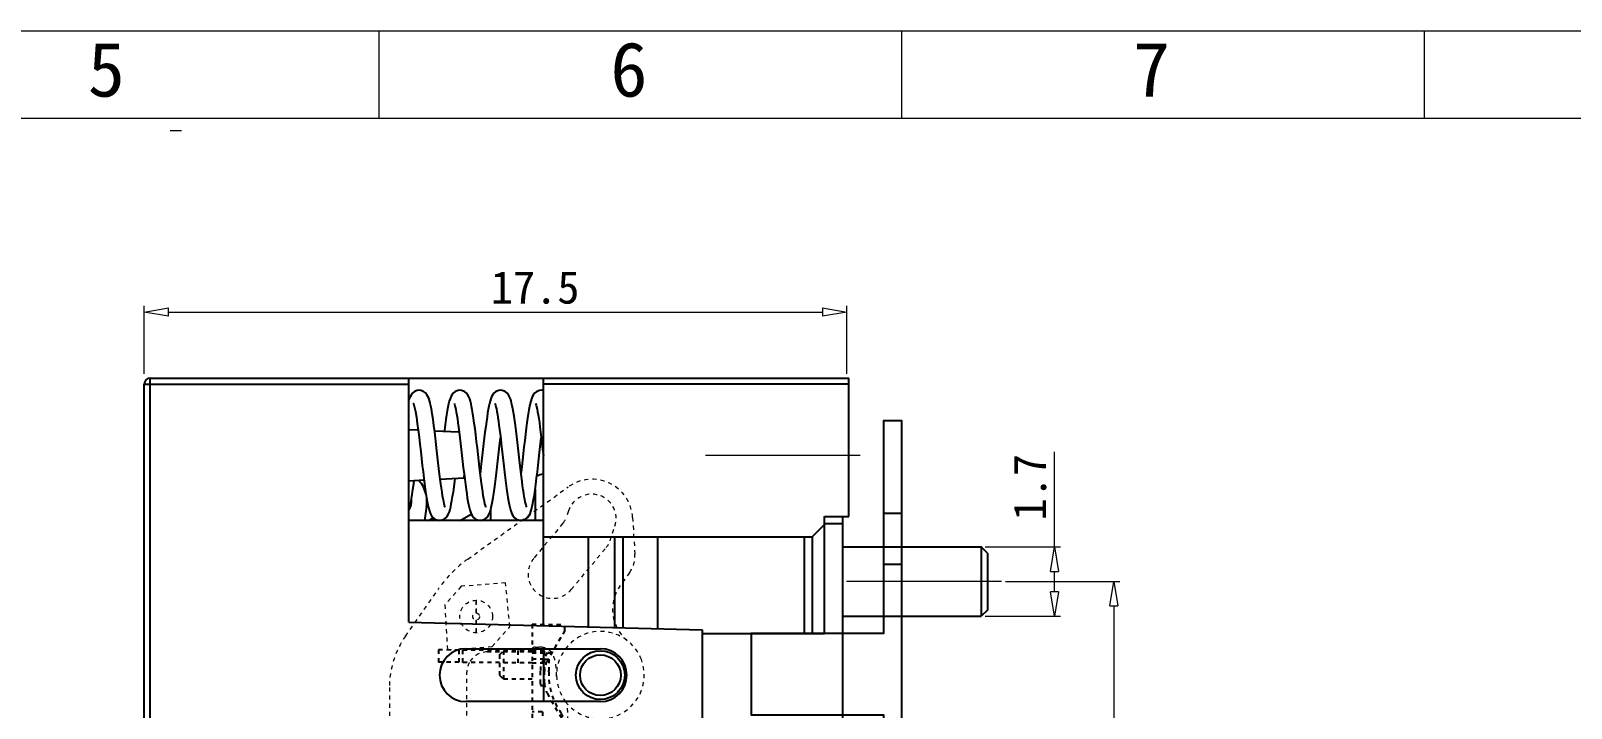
# Model space of a CAD drawing. Header units: millimetres. Extents: x -2108 to -1819, y 1464 to 1622.
# Drawn here: x -2049.92 to -2012.1, y 1605.48 to 1622.13 of the extents above; entities that cross this region are included whole.
import ezdxf

# ---------------------------------------------------------------- set-up
doc = ezdxf.new("R2010")
doc.units = ezdxf.units.MM
doc.linetypes.add('CENTER2', pattern=[28.575, 19.05, -3.175, 3.175, -3.175])
doc.linetypes.add('HIDDEN', pattern=[0.2, 0.1, -0.1])
doc.layers.add('DEFAULT_2', color=8, linetype='HIDDEN')
doc.styles.add('GB', font='', dxfattribs={"height": 4})
doc.styles.get('GB').set_extended_font_data('FangSong_GB2312')
doc.dimstyles.new('STANDARDeq', dxfattribs={"dimtxt": 1, "dimasz": 0.6, "dimexe": 0.15, "dimexo": 0.1, "dimgap": 0.2, "dimtad": 1, "dimdec": 3, "dimdsep": 46, "dimtxsty": 'Standard', "dimblk": 'CLOSEDBLANK', "dimcen": 0, "dimclrd": 190, "dimclre": 190, "dimadec": 0, "dimazin": 0, "dimtp": 0.01, "dimtm": 0.01, "dimtfac": 1, "dimtdec": 3, "dimtofl": 0, "dimtmove": 0, "dimatfit": 3, "dimldrblk": 'CLOSEDBLANK', "dimfxl": 1, "dimtolj": 1, "dimlwd": 5, "dimlwe": 5, "dimarcsym": 0})

# ---------------------------------------------------------------- blocks, each defined once
blk = doc.blocks.new('fsdfsfdsfsd')
at = {"color": 3, "linetype": 'Continuous'}
blk.add_lwpolyline([(-2708.631, 911.113), (-2708.181, 911.113), (-2708.181, 939.013), (-2708.631, 939.013), (-2708.631, 933.788), (-2711.881, 933.788), (-2711.881, 931.788), (-2708.631, 931.788), (-2708.631, 918.338), (-2711.881, 918.338), (-2711.881, 916.338), (-2708.631, 916.338)], close=True, dxfattribs=at)
for points in [[(-2708.181, 936.733), (-2708.631, 936.733)], [(-2708.181, 935.483), (-2708.631, 935.483)], [(-2708.181, 912.363), (-2708.631, 912.363)]]:
    blk.add_lwpolyline(points, dxfattribs=at)
blk = doc.blocks.new('ew4rtggggfesewrffffffffs33333333')
at = {"layer": 'DEFAULT_2', "color": 8, "linetype": 'HIDDEN'}
for p, q in [((1415.272, 1176.174), (1416.072, 1176.167)), ((1415.272, 1176.174), (1415.272, 1168.814)), ((1416.072, 1176.021), (1416.072, 1176.167)), ((1416.072, 1176.021), (1415.639, 1175.271)), ((1415.272, 1175.524), (1412.972, 1175.544)), ((1412.972, 1175.544), (1412.972, 1175.244)), ((1413.472, 1175.54), (1413.472, 1175.24)), ((1413.572, 1175.239), (1413.572, 1175.539)), ((1414.472, 1175.424), (1414.572, 1175.524)), ((1414.472, 1175.424), (1414.472, 1174.924)), ((1415.272, 1175.524), (1414.572, 1175.524)), ((1414.572, 1175.524), (1414.572, 1174.824)), ((1414.922, 1175.527), (1414.922, 1175.227)), ((1415.272, 1175.524), (1415.572, 1175.522)), ((1415.272, 1175.474), (1415.755, 1175.473)), ((1415.641, 1175.474), (1415.552, 1175.321)), ((1415.572, 1175.021), (1415.572, 1175.522)), ((1415.756, 1175.474), (1415.641, 1175.474)), ((1414.472, 1175.231), (1412.972, 1175.244)), ((1415.272, 1175.224), (1414.472, 1175.231)), ((1415.272, 1175.324), (1415.572, 1175.322)), ((1415.272, 1175.224), (1415.615, 1175.224)), ((1415.472, 1175.021), (1415.472, 1174.728)), ((1415.572, 1175.321), (1415.667, 1175.321)), ((1415.572, 1174.728), (1415.572, 1175.021)), ((1415.667, 1175.321), (1415.682, 1175.321)), ((1415.682, 1175.321), (1415.682, 1175.035)), ((1414.472, 1174.924), (1414.572, 1174.824)), ((1415.272, 1174.824), (1414.572, 1174.824)), ((1415.474, 1174.674), (1415.574, 1174.674)), ((1415.639, 1174.478), (1416.072, 1173.728)), ((1415.522, 1174.024), (1415.272, 1174.024)), ((1415.522, 1174.024), (1415.522, 1172.824)), ((1416.072, 1169.137), (1416.072, 1173.728)), ((1416.072, 1173.174), (1416.272, 1173.174)), ((1416.272, 1161.274), (1416.272, 1173.174)), ((1415.522, 1172.824), (1415.272, 1172.824)), ((1416.072, 1172.688), (1415.272, 1172.674)), ((1416.072, 1172.674), (1415.972, 1172.674)), ((1415.972, 1172.674), (1415.972, 1170.674)), ((1415.272, 1172.274), (1416.072, 1172.26)), ((1416.072, 1172.188), (1415.272, 1172.174)), ((1415.272, 1171.774), (1416.072, 1171.76)), ((1416.072, 1171.688), (1415.272, 1171.674)), ((1415.272, 1171.274), (1416.072, 1171.26)), ((1416.072, 1171.188), (1415.272, 1171.174)), ((1415.272, 1170.774), (1416.072, 1170.76)), ((1416.072, 1170.688), (1415.272, 1170.674)), ((1416.072, 1170.674), (1415.972, 1170.674)), ((1415.272, 1170.274), (1416.072, 1170.26)), ((1416.072, 1170.188), (1415.272, 1170.174)), ((1415.272, 1169.774), (1416.072, 1169.76)), ((1416.072, 1169.688), (1415.272, 1169.674)), ((1415.272, 1169.274), (1416.072, 1169.26)), ((1416.072, 1169.188), (1415.272, 1169.174)), ((1415.872, 1168.824), (1415.872, 1169.139)), ((1415.872, 1169.139), (1416.272, 1169.136)), ((1415.872, 1169.039), (1416.272, 1169.036)), ((1416.072, 1165.311), (1416.072, 1169.137)), ((1414.672, 1168.803), (1415.872, 1168.824)), ((1414.672, 1165.645), (1414.672, 1168.803)), ((1414.672, 1168.703), (1415.872, 1168.724)), ((1415.272, 1168.814), (1415.272, 1167.324)), ((1415.272, 1168.774), (1416.072, 1168.76)), ((1416.072, 1168.688), (1415.272, 1168.674)), ((1415.872, 1168.724), (1415.872, 1168.824)), ((1416.072, 1168.674), (1415.972, 1168.674)), ((1415.972, 1165.774), (1415.972, 1168.674)), ((1415.272, 1168.274), (1416.072, 1168.26)), ((1415.672, 1166.224), (1415.672, 1168.224)), ((1416.272, 1168.224), (1415.672, 1168.224)), ((1416.072, 1168.188), (1415.272, 1168.174)), ((1415.272, 1167.774), (1416.072, 1167.76)), ((1416.072, 1167.688), (1415.272, 1167.674)), ((1415.272, 1167.624), (1415.672, 1167.624)), ((1415.272, 1167.124), (1415.272, 1167.324)), ((1415.672, 1167.324), (1415.272, 1167.324)), ((1415.272, 1167.274), (1416.072, 1167.26)), ((1416.072, 1167.188), (1415.272, 1167.174)), ((1415.272, 1167.124), (1415.272, 1165.635)), ((1415.672, 1167.124), (1415.272, 1167.124)), ((1415.272, 1166.824), (1415.672, 1166.824)), ((1415.272, 1166.774), (1416.072, 1166.76)), ((1416.072, 1166.688), (1415.272, 1166.674)), ((1415.272, 1166.274), (1416.072, 1166.26)), ((1416.072, 1166.188), (1415.272, 1166.174)), ((1415.672, 1166.224), (1416.272, 1166.224)), ((1415.872, 1165.724), (1414.672, 1165.745)), ((1415.872, 1165.624), (1414.672, 1165.645)), ((1415.272, 1165.774), (1416.072, 1165.76)), ((1416.072, 1165.688), (1415.272, 1165.674)), ((1415.272, 1158.274), (1415.272, 1165.635)), ((1415.872, 1165.724), (1415.872, 1165.624)), ((1415.872, 1165.31), (1415.872, 1165.624)), ((1415.972, 1165.774), (1416.072, 1165.774)), ((1415.272, 1165.274), (1416.072, 1165.26)), ((1416.072, 1165.188), (1415.272, 1165.174)), ((1416.272, 1165.413), (1415.872, 1165.41)), ((1416.272, 1165.313), (1415.872, 1165.31)), ((1416.072, 1160.721), (1416.072, 1165.311)), ((1415.272, 1164.774), (1416.072, 1164.76)), ((1416.072, 1164.688), (1415.272, 1164.674)), ((1415.272, 1164.274), (1416.072, 1164.26)), ((1416.072, 1164.188), (1415.272, 1164.174)), ((1415.272, 1163.774), (1416.072, 1163.76)), ((1416.072, 1163.688), (1415.272, 1163.674)), ((1415.972, 1163.774), (1415.972, 1161.774)), ((1415.972, 1163.774), (1416.072, 1163.774)), ((1415.272, 1163.274), (1416.072, 1163.26)), ((1416.072, 1163.188), (1415.272, 1163.174)), ((1415.272, 1162.774), (1416.072, 1162.76)), ((1416.072, 1162.688), (1415.272, 1162.674)), ((1415.272, 1162.274), (1416.072, 1162.26)), ((1416.072, 1161.774), (1415.972, 1161.774)), ((1415.522, 1161.624), (1415.272, 1161.624)), ((1415.522, 1161.624), (1415.522, 1160.424)), ((1416.272, 1161.274), (1416.072, 1161.274)), ((1416.072, 1160.721), (1415.639, 1159.971)), ((1416.072, 1160.721), (1415.639, 1159.971)), ((1415.522, 1160.424), (1415.272, 1160.424)), ((1414.472, 1159.524), (1414.572, 1159.624)), ((1414.472, 1159.524), (1414.472, 1159.024)), ((1414.572, 1159.624), (1414.572, 1158.924)), ((1415.272, 1159.624), (1414.572, 1159.624)), ((1415.472, 1159.721), (1415.472, 1159.428)), ((1415.574, 1159.774), (1415.474, 1159.774)), ((1415.572, 1159.721), (1415.572, 1159.428)), ((1414.472, 1159.217), (1412.972, 1159.204)), ((1412.972, 1158.904), (1412.972, 1159.204)), ((1413.407, 1159.208), (1413.407, 1158.908)), ((1413.542, 1158.909), (1413.542, 1159.209)), ((1414.472, 1159.217), (1415.272, 1159.224)), ((1414.922, 1159.221), (1414.922, 1158.921)), ((1415.272, 1159.224), (1415.615, 1159.224)), ((1415.272, 1159.124), (1415.572, 1159.127)), ((1415.552, 1159.128), (1415.641, 1158.974)), ((1415.572, 1159.428), (1415.572, 1159.224)), ((1415.572, 1159.428), (1415.572, 1158.927)), ((1415.667, 1159.128), (1415.572, 1159.128)), ((1415.639, 1159.178), (1416.072, 1158.428)), ((1415.682, 1159.128), (1415.667, 1159.128)), ((1415.682, 1159.414), (1415.682, 1159.128)), ((1415.272, 1158.924), (1412.972, 1158.904)), ((1414.472, 1159.024), (1414.572, 1158.924)), ((1415.272, 1158.924), (1414.572, 1158.924)), ((1415.755, 1158.976), (1415.272, 1158.974)), ((1415.572, 1158.927), (1415.272, 1158.924)), ((1415.641, 1158.974), (1415.756, 1158.974)), ((1416.072, 1158.281), (1416.072, 1158.428)), ((1415.272, 1158.274), (1416.072, 1158.281))]:
    blk.add_line(p, q, dxfattribs=at)
for centre, radius, start, end in [((1416.072, 1175.021), 0.6, 150, 180), ((1416.072, 1175.021), 0.5, 150.0001, 180), ((1416.072, 1175.021), 0.5, 180, 180.0053), ((1417.272, 1174.924), 1.592, 176.9722, 215.6661), ((1415.182, 1175.035), 0.5, 356.9722, 0), ((1416.072, 1174.728), 0.6, 180, 185.1243), ((1416.072, 1174.728), 0.5, 180, 210), ((1415.572, 1173.704), 0.5, 0, 35.6661), ((1415.572, 1160.744), 0.5, 324.3339, 0), ((1417.272, 1159.524), 1.592, 144.3339, 183.0278), ((1416.072, 1159.721), 0.5, 150, 180), ((1416.072, 1159.721), 0.6, 174.8757, 180), ((1416.072, 1159.428), 0.6, 180, 210), ((1416.072, 1159.428), 0.5, 180, 210), ((1416.072, 1159.428), 0.5, 179.9946, 180), ((1415.182, 1159.414), 0.5, 0, 3.0278)]:
    blk.add_arc(centre, radius, start, end, dxfattribs=at)
blk = doc.blocks.new('EWQREWTTT')
at = {"layer": 'DEFAULT_2', "color": 8, "linetype": 'HIDDEN', "lineweight": 5}
for p, q in [((-63.978, 933.114), (-64.508, 933.114)), ((-61.383, 933.114), (-63.978, 933.114)), ((-66.313, 931.504), (-64.866, 932.963)), ((-64.866, 932.963), (-64.863, 932.966)), ((-60.123, 932.718), (-58.95, 931.898)), ((-63.708, 931.924), (-64.113, 931.423)), ((-66.313, 931.504), (-66.313, 930.514)), ((-63.672, 931.214), (-63.723, 931.601)), ((-59.358, 931.754), (-60.464, 931.69)), ((-60.464, 931.69), (-60.383, 930.591)), ((-58.9, 931.349), (-59.358, 931.754)), ((-64.113, 931.414), (-66.313, 931.414)), ((-64.113, 930.514), (-64.113, 931.423)), ((-63.672, 931.214), (-61.013, 931.214)), ((-58.813, 930.262), (-58.9, 931.349)), ((-58.233, 931.191), (-56.459, 928.725)), ((-64.113, 930.714), (-66.313, 930.714)), ((-65.863, 930.764), (-65.863, 930.614)), ((-65.863, 930.764), (-64.763, 930.764)), ((-64.763, 930.764), (-64.763, 930.614)), ((-60.513, 930.714), (-60.513, 929.634)), ((-59.727, 930.984), (-60.043, 930.984)), ((-60.043, 930.984), (-59.727, 930.984)), ((-59.559, 930.984), (-59.243, 930.984)), ((-59.243, 930.984), (-59.559, 930.984)), ((-66.313, 930.614), (-64.113, 930.614)), ((-66.033, 930.514), (-66.313, 930.514)), ((-66.033, 930.614), (-66.033, 930.514)), ((-65.763, 930.514), (-65.763, 930.614)), ((-65.483, 930.514), (-65.763, 930.514)), ((-65.483, 930.614), (-65.483, 930.514)), ((-65.213, 930.514), (-65.213, 930.614)), ((-64.933, 930.514), (-65.213, 930.514)), ((-64.933, 930.614), (-64.933, 930.514)), ((-64.663, 930.614), (-64.663, 930.514)), ((-64.113, 930.514), (-64.663, 930.514)), ((-60.383, 930.591), (-59.893, 930.158)), ((-59.893, 930.158), (-58.813, 930.262)), ((-57.352, 928.855), (-58.213, 929.571)), ((-60.393, 929.534), (-60.393, 929.449)), ((-62.138, 928.144), (-62.484, 928.497)), ((-62.397, 928.718), (-61.788, 928.746)), ((-58.98, 928.649), (-57.945, 927.788)), ((-57.046, 928.718), (-57.19, 928.765)), ((-57.783, 927.698), (-57.424, 927.579)), ((-58.566, 927.219), (-58.881, 927.446)), ((-57.21, 927.143), (-58.114, 927.088))]:
    blk.add_line(p, q, dxfattribs=at)
for centre, radius in [((-64.313, 932.414), 0.4), ((-64.313, 932.414), 0.35), ((-59.643, 930.984), 0.4), ((-59.643, 930.984), 0.0838), ((-61.083, 927.934), 0.6)]:
    blk.add_circle(centre, radius, dxfattribs=at)
for centre, radius, start, end in [((-64.313, 932.414), 0.779, 321, 135.2246), ((-64.508, 932.614), 0.5, 90, 135.2246), ((-61.383, 930.914), 2.2, 55.0622, 90), ((-60.668, 929.439), 3, 35.7314, 55.0622), ((-63.785, 946.278), 14.677, 269.3015, 270.2438), ((-61.013, 930.714), 0.5, 61.0859, 90), ((-61.013, 930.714), 0.5, 0, 61.0859), ((-60.493, 929.534), 0.1, 0, 90), ((-58.597, 929.11), 0.6, 50.2514, 230.2514), ((-61.083, 927.934), 1.075, 290.754, 127.4363), ((-57.032, 929.24), 0.5, 230.2514, 251.6384), ((-62.391, 928.588), 0.13, 92.6657, 224.4327), ((-61.083, 927.934), 1.075, 127.4363, 290.754), ((-57.235, 928.148), 0.6, 251.6384, 71.6384), ((-57.271, 928.141), 1, 273.5106, 35.7314), ((-57.625, 928.172), 0.5, 230.2514, 251.6384), ((-59.466, 926.634), 1, 54.2191, 141.2148), ((-58.157, 927.787), 0.7, 234.2191, 273.5106)]:
    blk.add_arc(centre, radius, start, end, dxfattribs=at)
for points, knots in [([(-63.964, 931.602), (-64.236, 931.606), (-64.909, 931.635), (-65.57, 931.756), (-65.963, 931.858)], [0, 0, 0, 0, 0.402197, 1, 1, 1, 1]), ([(-61.113, 929.009), (-61.018, 929.011), (-60.768, 929.017), (-60.47, 929.13), (-60.408, 929.295), (-60.398, 929.372)], [0, 0, 0, 0, 0.40315, 0.755523, 1, 1, 1, 1])]:
    blk.add_open_spline(points, degree=3, knots=knots, dxfattribs=at)
blk.add_open_spline([(-60.398, 929.372), (-60.395, 929.397), (-60.393, 929.423), (-60.393, 929.449)], degree=3, dxfattribs=at)
blk = doc.blocks.new('_ClosedBlank')
at = {"color": 0, "linetype": 'ByBlock', "lineweight": -2}
for p, q in [((-1, 0.167), (0, 0)), ((-1, 0.167), (-1, -0.167)), ((0, 0), (-1, -0.167))]:
    blk.add_line(p, q, dxfattribs=at)
blk = doc.blocks.new('*D20')
at = {"color": 190, "lineweight": 5, "transparency": 16777216}
for p, q in [((-2726.781, 940.163), (-2726.781, 941.835)), ((-2726.181, 941.685), (-2710.131, 941.685)), ((-2709.531, 940.163), (-2709.531, 941.835))]:
    blk.add_line(p, q, dxfattribs=at)
at = {"layer": 'Defpoints', "color": 0, "transparency": 16777216}
for p in [(-2709.531, 941.685), (-2726.781, 940.063), (-2709.531, 940.063)]:
    blk.add_point(p, dxfattribs=at)
at = {"color": 190, "lineweight": 5, "transparency": 16777216, "xscale": 0.6, "yscale": 0.6, "zscale": 0.6, "rotation": 180}
blk.add_blockref('_ClosedBlank', (-2726.781, 941.685), dxfattribs=at)
at = {"color": 190, "lineweight": 5, "transparency": 16777216, "xscale": 0.6, "yscale": 0.6, "zscale": 0.6}
blk.add_blockref('_ClosedBlank', (-2709.531, 941.685), dxfattribs=at)
at = {"color": 0, "transparency": 16777216, "insert": (-2717.182, 942.285), "char_height": 0.8, "attachment_point": 5}
blk.add_mtext('\\A1;17.5', dxfattribs=at)
blk = doc.blocks.new('*D19')
at = {"color": 190, "lineweight": 5, "transparency": 16777216}
for p, q in [((-2704.431, 935.913), (-2704.431, 938.247)), ((-2706.131, 935.913), (-2704.281, 935.913)), ((-2704.431, 934.813), (-2704.431, 935.313)), ((-2706.131, 934.213), (-2704.281, 934.213))]:
    blk.add_line(p, q, dxfattribs=at)
at = {"layer": 'Defpoints', "color": 0, "transparency": 16777216}
for p in [(-2706.231, 935.913), (-2706.231, 934.213), (-2704.431, 934.213)]:
    blk.add_point(p, dxfattribs=at)
at = {"color": 190, "lineweight": 5, "transparency": 16777216, "xscale": 0.6, "yscale": 0.6, "zscale": 0.6}
for p, rotation in [((-2704.431, 935.913), 90), ((-2704.431, 934.213), 270)]:
    blk.add_blockref('_ClosedBlank', p, dxfattribs=dict(at, rotation=rotation))
at = {"color": 0, "transparency": 16777216, "insert": (-2705.031, 937.38), "char_height": 0.8, "attachment_point": 5, "rotation": 90}
blk.add_mtext('\\A1;1.7', dxfattribs=at)
blk = doc.blocks.new('*D22')
at = {"color": 190, "lineweight": 5, "transparency": 16777216}
for p, q in [((-2705.631, 935.063), (-2702.824, 935.063)), ((-2702.974, 934.463), (-2702.974, 915.663)), ((-2705.631, 915.063), (-2702.824, 915.063))]:
    blk.add_line(p, q, dxfattribs=at)
at = {"layer": 'Defpoints', "color": 0, "transparency": 16777216}
for p in [(-2705.731, 935.063), (-2705.731, 915.063), (-2702.974, 915.063)]:
    blk.add_point(p, dxfattribs=at)
at = {"color": 190, "lineweight": 5, "transparency": 16777216, "xscale": 0.6, "yscale": 0.6, "zscale": 0.6}
for p, rotation in [((-2702.974, 935.063), 90), ((-2702.974, 915.063), 270)]:
    blk.add_blockref('_ClosedBlank', p, dxfattribs=dict(at, rotation=rotation))
at = {"color": 0, "transparency": 16777216, "insert": (-2703.574, 924.937), "char_height": 0.8, "attachment_point": 5, "rotation": 90}
blk.add_mtext('\\A1;20.00', dxfattribs=at)
blk = doc.blocks.new('fdsafdsaf46131321')
at = {"color": 7, "linetype": 'Continuous'}
for p, q in [((-2726.7809, 939.9135), (-2720.2809, 939.9135)), ((-2726.7809, 910.2135), (-2726.7809, 939.9135)), ((-2726.6309, 940.0635), (-2709.4809, 940.0635)), ((-2726.6309, 910.0635), (-2726.6309, 940.0635)), ((-2720.2809, 934.0635), (-2720.2809, 940.0635)), ((-2716.9809, 933.977), (-2716.9809, 940.0635)), ((-2709.4809, 939.9135), (-2716.9809, 939.9135)), ((-2709.4809, 936.6585), (-2709.4809, 940.0635)), ((-2720.0541, 938.7826), (-2720.2809, 938.7945)), ((-2719.0474, 938.7298), (-2719.651, 938.7615)), ((-2719.0474, 938.7298), (-2719.0309, 938.5949)), ((-2719.9091, 937.5519), (-2720.2809, 937.5324)), ((-2718.9231, 937.6036), (-2719.5113, 937.5728)), ((-2718.9292, 937.715), (-2718.9123, 937.5766)), ((-2718.9231, 937.6036), (-2718.9231, 937.6649)), ((-2717.1809, 937.3367), (-2717.1809, 936.5635)), ((-2719.8488, 936.9064), (-2719.9031, 936.5635)), ((-2718.2809, 936.805), (-2718.2809, 936.5635)), ((-2716.9809, 936.5635), (-2720.2809, 936.5635)), ((-2719.6574, 936.5635), (-2719.7002, 936.6194)), ((-2719.0232, 936.5635), (-2718.7497, 936.7214)), ((-2710.0809, 936.4635), (-2710.3809, 936.1635)), ((-2710.0809, 936.6585), (-2709.4809, 936.6585)), ((-2710.0809, 933.7885), (-2710.0809, 936.6585)), ((-2710.0809, 936.6415), (-2710.0681, 936.6585)), ((-2709.6309, 936.4835), (-2710.0809, 936.4835)), ((-2709.6309, 913.2685), (-2709.6309, 936.6585)), ((-2716.9809, 936.1635), (-2710.3809, 936.1635)), ((-2715.8809, 936.1635), (-2715.8809, 933.9482)), ((-2715.2309, 936.1635), (-2715.2309, 933.9312)), ((-2715.0309, 936.1635), (-2715.0309, 933.926)), ((-2714.1809, 936.1635), (-2714.1809, 933.9037)), ((-2710.5809, 936.1635), (-2710.5809, 933.7885)), ((-2710.3809, 936.1635), (-2710.3809, 933.7885)), ((-2709.6309, 935.9135), (-2706.2309, 935.9135)), ((-2706.2309, 935.9135), (-2706.2309, 934.2135)), ((-2706.0809, 935.7634), (-2706.2309, 935.9134)), ((-2706.0809, 935.7634), (-2706.0809, 934.3635)), ((-2709.6309, 934.2135), (-2706.2309, 934.2135)), ((-2706.0809, 934.3635), (-2706.2309, 934.2135)), ((-2720.2809, 934.0635), (-2713.0809, 933.8749)), ((-2713.0809, 933.8749), (-2713.0809, 916.252)), ((-2713.0809, 933.7885), (-2710.0809, 933.7885)), ((-2718.8809, 933.4135), (-2715.5809, 933.4135)), ((-2716.9809, 933.4135), (-2716.9809, 932.1135)), ((-2715.5809, 932.1135), (-2718.8809, 932.1135))]:
    blk.add_line(p, q, dxfattribs=at)
at = {"color": 1, "linetype": 'CENTER2', "lineweight": 5, "ltscale": 0.2}
for p, q in [((-2709.2071, 938.1635), (-2713.0019, 938.1635)), ((-2705.7311, 935.0635), (-2709.8604, 935.0635))]:
    blk.add_line(p, q, dxfattribs=at)
at = {"color": 7, "linetype": 'Continuous'}
for points in [[(-2720.0308, 939.7635), (-2720.0761, 939.7585), (-2720.1457, 939.7306), (-2720.1966, 939.6885), (-2720.23, 939.6436), (-2720.2534, 939.5983), (-2720.272, 939.5505), (-2720.2809, 939.5218)], [(-2720.1705, 939.4349), (-2720.1715, 939.4368), (-2720.1683, 939.4292), (-2720.1611, 939.408), (-2720.1516, 939.3745), (-2720.1437, 939.3423)], [(-2719.7511, 939.4077), (-2719.7628, 939.4577), (-2719.7784, 939.5149), (-2719.795, 939.565), (-2719.8142, 939.6107), (-2719.8389, 939.6547), (-2719.874, 939.6976), (-2719.9261, 939.7362), (-2719.993, 939.76), (-2720.031, 939.7635)], [(-2719.5277, 937.7054), (-2719.5436, 937.839), (-2719.5599, 937.9795), (-2719.5766, 938.1258), (-2719.5938, 938.2767), (-2719.6114, 938.4308), (-2719.6296, 938.5863), (-2719.6484, 938.7413), (-2719.6678, 938.8936), (-2719.6879, 939.0408), (-2719.7089, 939.1799), (-2719.731, 939.3081), (-2719.7511, 939.4078)], [(-2719.0308, 939.7635), (-2719.0747, 939.7588), (-2719.1435, 939.7319), (-2719.1949, 939.6903), (-2719.2292, 939.6448), (-2719.2535, 939.5981), (-2719.2727, 939.5485), (-2719.2899, 939.4925), (-2719.3063, 939.4271), (-2719.3227, 939.3506), (-2719.3392, 939.2616), (-2719.3561, 939.1596), (-2719.3734, 939.0446), (-2719.3909, 938.9171), (-2719.4088, 938.7786), (-2719.4124, 938.749)], [(-2719.1711, 939.436), (-2719.1708, 939.4352), (-2719.165, 939.42), (-2719.1558, 939.3902), (-2719.1449, 939.3474), (-2719.1328, 939.2927), (-2719.12, 939.2267), (-2719.1066, 939.1497), (-2719.0927, 939.0618), (-2719.0782, 938.9628), (-2719.0632, 938.8523), (-2719.0475, 938.7304), (-2719.0474, 938.7298)], [(-2718.5155, 937.6058), (-2718.5315, 937.737), (-2718.5481, 937.8771), (-2718.5652, 938.0257), (-2718.583, 938.1817), (-2718.6015, 938.3438), (-2718.6204, 938.5077), (-2718.6393, 938.6674), (-2718.6579, 938.8173), (-2718.6758, 938.9535), (-2718.6929, 939.0752), (-2718.7094, 939.1832), (-2718.7255, 939.2782), (-2718.7413, 939.3612), (-2718.7569, 939.4332), (-2718.7727, 939.4952), (-2718.7894, 939.5493), (-2718.8084, 939.5982), (-2718.8323, 939.6443), (-2718.8664, 939.6897), (-2718.9183, 939.7318), (-2718.9884, 939.7591), (-2719.031, 939.7635)], [(-2718.0308, 939.7635), (-2718.0761, 939.7585), (-2718.1456, 939.7306), (-2718.1966, 939.6885), (-2718.2299, 939.6437), (-2718.2533, 939.5985), (-2718.2719, 939.5509), (-2718.2883, 939.4982), (-2718.3035, 939.439), (-2718.3185, 939.3712), (-2718.3336, 939.2935), (-2718.3489, 939.2047), (-2718.3646, 939.1042), (-2718.3808, 938.9919), (-2718.3973, 938.8689), (-2718.414, 938.7369), (-2718.4308, 938.5979), (-2718.4476, 938.4545), (-2718.4643, 938.3093)], [(-2718.1713, 939.4362), (-2718.171, 939.4356), (-2718.1656, 939.4217), (-2718.1569, 939.3939), (-2718.1465, 939.3541), (-2718.135, 939.3032), (-2718.1228, 939.2421), (-2718.1102, 939.1713), (-2718.0973, 939.0915), (-2718.084, 939.0032), (-2718.0705, 938.9068), (-2718.0567, 938.8027), (-2718.0426, 938.691)], [(-2717.6011, 938.3409), (-2717.618, 938.4869), (-2717.6348, 938.6294), (-2717.6515, 938.7662), (-2717.668, 938.895), (-2717.6842, 939.0143), (-2717.7, 939.1229), (-2717.7155, 939.22), (-2717.7305, 939.3058), (-2717.7454, 939.3811), (-2717.7602, 939.4469), (-2717.7754, 939.5046), (-2717.7917, 939.556), (-2717.8104, 939.6028), (-2717.8342, 939.6473), (-2717.868, 939.6915), (-2717.9198, 939.7327), (-2717.9892, 939.7593), (-2718.031, 939.7635)], [(-2717.0308, 939.7635), (-2717.0757, 939.7586), (-2717.145, 939.731), (-2717.1961, 939.689), (-2717.2298, 939.6439), (-2717.2535, 939.598), (-2717.2724, 939.5495), (-2717.289, 939.4957), (-2717.3047, 939.434), (-2717.3203, 939.3626), (-2717.3359, 939.2803), (-2717.3519, 939.1864), (-2717.3682, 939.0801), (-2717.385, 938.961), (-2717.4024, 938.8289), (-2717.4205, 938.684), (-2717.439, 938.5284), (-2717.4578, 938.3665), (-2717.4944, 938.0447)], [(-2717.1713, 939.4363), (-2717.171, 939.4357), (-2717.1657, 939.422), (-2717.1569, 939.3938), (-2717.1461, 939.3526), (-2717.1341, 939.299), (-2717.1212, 939.2333), (-2717.1076, 939.1559), (-2717.0935, 939.0671), (-2717.0789, 938.9674), (-2717.0639, 938.8573), (-2717.0484, 938.7371), (-2717.0323, 938.6066)], [(-2716.9809, 939.7561), (-2716.9893, 939.7593), (-2717.031, 939.7635)], [(-2720.1436, 939.3422), (-2720.1226, 939.241), (-2720.0991, 939.1031), (-2720.0762, 938.9482)], [(-2720.0762, 938.9482), (-2720.0541, 938.7823), (-2720.0327, 938.61)], [(-2718.0426, 938.691), (-2718.0282, 938.5722), (-2718.0134, 938.4468), (-2717.9982, 938.3152)], [(-2720.0327, 938.61), (-2720.012, 938.4348), (-2719.9918, 938.2592), (-2719.9721, 938.0855), (-2719.9527, 937.9165), (-2719.9339, 937.7549), (-2719.9156, 937.6028)], [(-2719.0309, 938.5949), (-2719.0146, 938.457), (-2718.9976, 938.31)], [(-2718.9976, 938.31), (-2718.9633, 938.0089), (-2718.9462, 937.8598), (-2718.9292, 937.715)], [(-2718.531, 936.5635), (-2718.4888, 936.5677), (-2718.419, 936.5947), (-2718.3672, 936.6363), (-2718.3332, 936.6812), (-2718.3094, 936.7265), (-2718.2906, 936.7742), (-2718.2741, 936.8269), (-2718.2586, 936.8865), (-2718.2434, 936.9551), (-2718.2281, 937.0342), (-2718.2126, 937.1246), (-2718.1966, 937.2267), (-2718.1803, 937.3402), (-2718.1638, 937.4641), (-2718.147, 937.597), (-2718.1301, 937.737), (-2718.1131, 937.882), (-2718.0961, 938.0297), (-2718.0793, 938.1774), (-2718.0627, 938.3228), (-2718.0465, 938.4633), (-2718.0309, 938.5948)], [(-2718.4643, 938.3093), (-2718.4967, 938.0249), (-2718.5122, 937.8902), (-2718.5273, 937.762), (-2718.5309, 937.7322)], [(-2717.9982, 938.3152), (-2717.9666, 938.0374), (-2717.9502, 937.8946), (-2717.9336, 937.7521), (-2717.9167, 937.6122), (-2717.8998, 937.4772), (-2717.8828, 937.35), (-2717.8662, 937.2331), (-2717.8499, 937.1282), (-2717.8341, 937.0364), (-2717.8187, 936.9568), (-2717.8036, 936.8881), (-2717.7882, 936.8286), (-2717.7719, 936.7759), (-2717.7532, 936.7281), (-2717.7296, 936.6827), (-2717.6961, 936.6378), (-2717.6449, 936.5959), (-2717.5755, 936.5683), (-2717.5308, 936.5635)], [(-2717.5201, 937.6427), (-2717.5355, 937.7706), (-2717.5515, 937.9063), (-2717.5678, 938.0482), (-2717.6011, 938.3409)], [(-2717.531, 936.5635), (-2717.4888, 936.5677), (-2717.419, 936.5946), (-2717.3668, 936.6367), (-2717.332, 936.6831), (-2717.3075, 936.7309), (-2717.2879, 936.7821), (-2717.2703, 936.8404), (-2717.2535, 936.9085), (-2717.2368, 936.9883), (-2717.2197, 937.0817), (-2717.2022, 937.1897), (-2717.1841, 937.3132), (-2717.1654, 937.4515), (-2717.1464, 937.6015), (-2717.1274, 937.7595), (-2717.1086, 937.9207), (-2717.0904, 938.0801), (-2717.0729, 938.2336), (-2717.0562, 938.3795), (-2717.0401, 938.5174), (-2717.0309, 938.5946)], [(-2717.0323, 938.6066), (-2717.0156, 938.4661), (-2716.9983, 938.3158), (-2716.9809, 938.1635)], [(-2717.4944, 938.0447), (-2717.5118, 937.8937), (-2717.5285, 937.7517), (-2717.5309, 937.7323)], [(-2720.2809, 936.805), (-2720.2681, 936.8488), (-2720.2511, 936.919), (-2720.2344, 937.0007), (-2720.2174, 937.0953), (-2720.2001, 937.2038), (-2720.1822, 937.327), (-2720.1637, 937.465), (-2720.1543, 937.5391)], [(-2719.9156, 937.6028), (-2719.8978, 937.4621), (-2719.8806, 937.3338), (-2719.864, 937.2186), (-2719.8479, 937.1163), (-2719.8323, 937.0267), (-2719.8171, 936.9488), (-2719.802, 936.8815), (-2719.7867, 936.8231), (-2719.7704, 936.7716), (-2719.7516, 936.7246), (-2719.7278, 936.6798), (-2719.694, 936.6356), (-2719.6427, 936.5946), (-2719.5742, 936.568), (-2719.5308, 936.5635)], [(-2719.531, 936.5635), (-2719.4887, 936.5677), (-2719.4189, 936.5947), (-2719.3669, 936.6366), (-2719.3326, 936.6822), (-2719.3084, 936.7287), (-2719.2893, 936.778), (-2719.2724, 936.833), (-2719.2562, 936.8966), (-2719.2403, 936.9705), (-2719.2242, 937.0559), (-2719.2078, 937.1538), (-2719.1909, 937.2653), (-2719.1734, 937.3909), (-2719.1552, 937.5309), (-2719.1477, 937.5918)], [(-2719.3904, 936.8904), (-2719.3907, 936.8909), (-2719.3958, 936.904), (-2719.4046, 936.9319), (-2719.4155, 936.9733), (-2719.4275, 937.027), (-2719.4404, 937.0924), (-2719.4539, 937.1691), (-2719.4679, 937.2567), (-2719.4823, 937.3547), (-2719.497, 937.4626), (-2719.5122, 937.5797), (-2719.5277, 937.7054)], [(-2718.9123, 937.5766), (-2718.8958, 937.4466), (-2718.8796, 937.3264), (-2718.8638, 937.2171), (-2718.8484, 937.1192), (-2718.8333, 937.0321), (-2718.8185, 936.9554), (-2718.8036, 936.8882), (-2718.7883, 936.829), (-2718.772, 936.7763), (-2718.7535, 936.7289), (-2718.7303, 936.6839), (-2718.6973, 936.6391), (-2718.6464, 936.5968), (-2718.5767, 936.5685), (-2718.5308, 936.5635)], [(-2718.3906, 936.8907), (-2718.3909, 936.8913), (-2718.3963, 936.9055), (-2718.4053, 936.9342), (-2718.4162, 936.9763), (-2718.4284, 937.0313), (-2718.4416, 937.0991), (-2718.4555, 937.1791), (-2718.4699, 937.2704), (-2718.4847, 937.3723), (-2718.4999, 937.4842), (-2718.5155, 937.6058)], [(-2717.3905, 936.8905), (-2717.3907, 936.891), (-2717.3957, 936.9037), (-2717.4041, 936.9301), (-2717.4143, 936.9686), (-2717.4257, 937.0181), (-2717.4377, 937.0781), (-2717.4503, 937.1482), (-2717.4634, 937.2278), (-2717.4768, 937.317), (-2717.4908, 937.4158), (-2717.5051, 937.5244), (-2717.5201, 937.6427)]]:
    blk.add_lwpolyline(points, dxfattribs=at)
for radius in [0.6, 0.5]:
    blk.add_circle((-2715.5809, 932.7635), radius, dxfattribs=at)
for centre, radius, start, end in [((-2726.6309, 939.9135), 0.15, 90, 180), ((-2720.6182, 937.0283), 0.779, 13.18141, 41.61141), ((-2718.9309, 937.7534), 0.15, 273.00006, 275.86327), ((-2716.9103, 937.206), 0.5, 98.1592, 117.53427), ((-2720.6182, 937.0283), 0.4, 327.80473, 6.13254), ((-2720.6182, 937.0283), 0.779, 351, 5.55762), ((-2727.6057, 950.1868), 15.7025, 299.80019, 300.22858), ((-2718.8809, 932.7635), 0.65, 90, 270), ((-2715.5809, 932.7635), 0.65, 270, 90)]:
    blk.add_arc(centre, radius, start, end, dxfattribs=at)
for name, p in [('fsdfsfdsfsd', (0, 0)), ('ew4rtggggfesewrffffffffs33333333', (-4132.5275, -242.1608))]:
    blk.add_blockref(name, p)
at = {"rotation": 90}
blk.add_blockref('EWQREWTTT', (-1787.6467, 993.8467), dxfattribs=at)
at = {"ltscale": 3}
dim = blk.add_linear_dim(base=(-2709.5309, 941.6845), p1=(-2726.7809, 940.0635), p2=(-2709.5309, 940.0635), text='17.5', dimstyle='STANDARDeq', dxfattribs=at)
dim.commit()
dim.dimension.update_dxf_attribs({"geometry": '*D20', "text_midpoint": (-2717.1816, 941.6845), "dimtype": 128})
dim = blk.add_linear_dim(base=(-2704.4309, 934.2135), p1=(-2706.2309, 935.9134), p2=(-2706.2309, 934.2135), angle=90, dimstyle='STANDARDeq', dxfattribs=at)
dim.commit()
dim.dimension.update_dxf_attribs({"geometry": '*D19', "text_midpoint": (-2704.4309, 937.3801), "dimtype": 128})
dim = blk.add_linear_dim(base=(-2702.9736, 915.0635), p1=(-2705.7311, 935.0635), p2=(-2705.7311, 915.0635), angle=90, text='<>.00', dimstyle='STANDARDeq', dxfattribs=at)
dim.commit()
dim.dimension.update_dxf_attribs({"geometry": '*D22', "text_midpoint": (-2702.9736, 924.9366), "dimtype": 128})

msp = doc.modelspace()

# ---------------------------------------------------------------- linework, layer by layer
at = {"lineweight": 0, "ltscale": 10}
for p, q in [((-2041.3681, 1619.9806), (-2041.3681, 1622.1263)), ((-2028.5389, 1619.9806), (-2028.5389, 1622.1263)), ((-2015.7097, 1619.9806), (-2015.7097, 1622.1263))]:
    msp.add_line(p, q, dxfattribs=at)
at = {"color": 7, "linetype": 'Continuous', "lineweight": 0}
msp.add_line((-2046.5042, 1619.6743), (-2046.2193, 1619.6743), dxfattribs=at)
at = {"color": 2, "lineweight": 0, "ltscale": 10}
msp.add_lwpolyline([(-2107.6306, 1622.1263), (-1949.3892, 1622.1263), (-1949.3892, 1510.5527), (-2107.6306, 1510.5527)], close=True, dxfattribs=at)
at = {"lineweight": 0, "ltscale": 10}
msp.add_lwpolyline([(-2105.4849, 1619.9806), (-1951.5348, 1619.9806), (-1951.5348, 1512.6983), (-2105.4849, 1512.6983)], close=True, dxfattribs=at)

# ---------------------------------------------------------------- block references
at = {"lineweight": 0}
msp.add_blockref('fdsafdsaf46131321', (679.6419, 673.531), dxfattribs=at)

# ---------------------------------------------------------------- texts
at = {"lineweight": 0, "ltscale": 10, "style": 'GB'}
for s, p in [('5', (-2048.5238, 1620.5085)), ('6', (-2035.6946, 1620.5085)), ('7', (-2022.8654, 1620.5085))]:
    msp.add_text(s, height=1.341, dxfattribs=at).set_placement(p)

doc.saveas('drawing.dxf')
